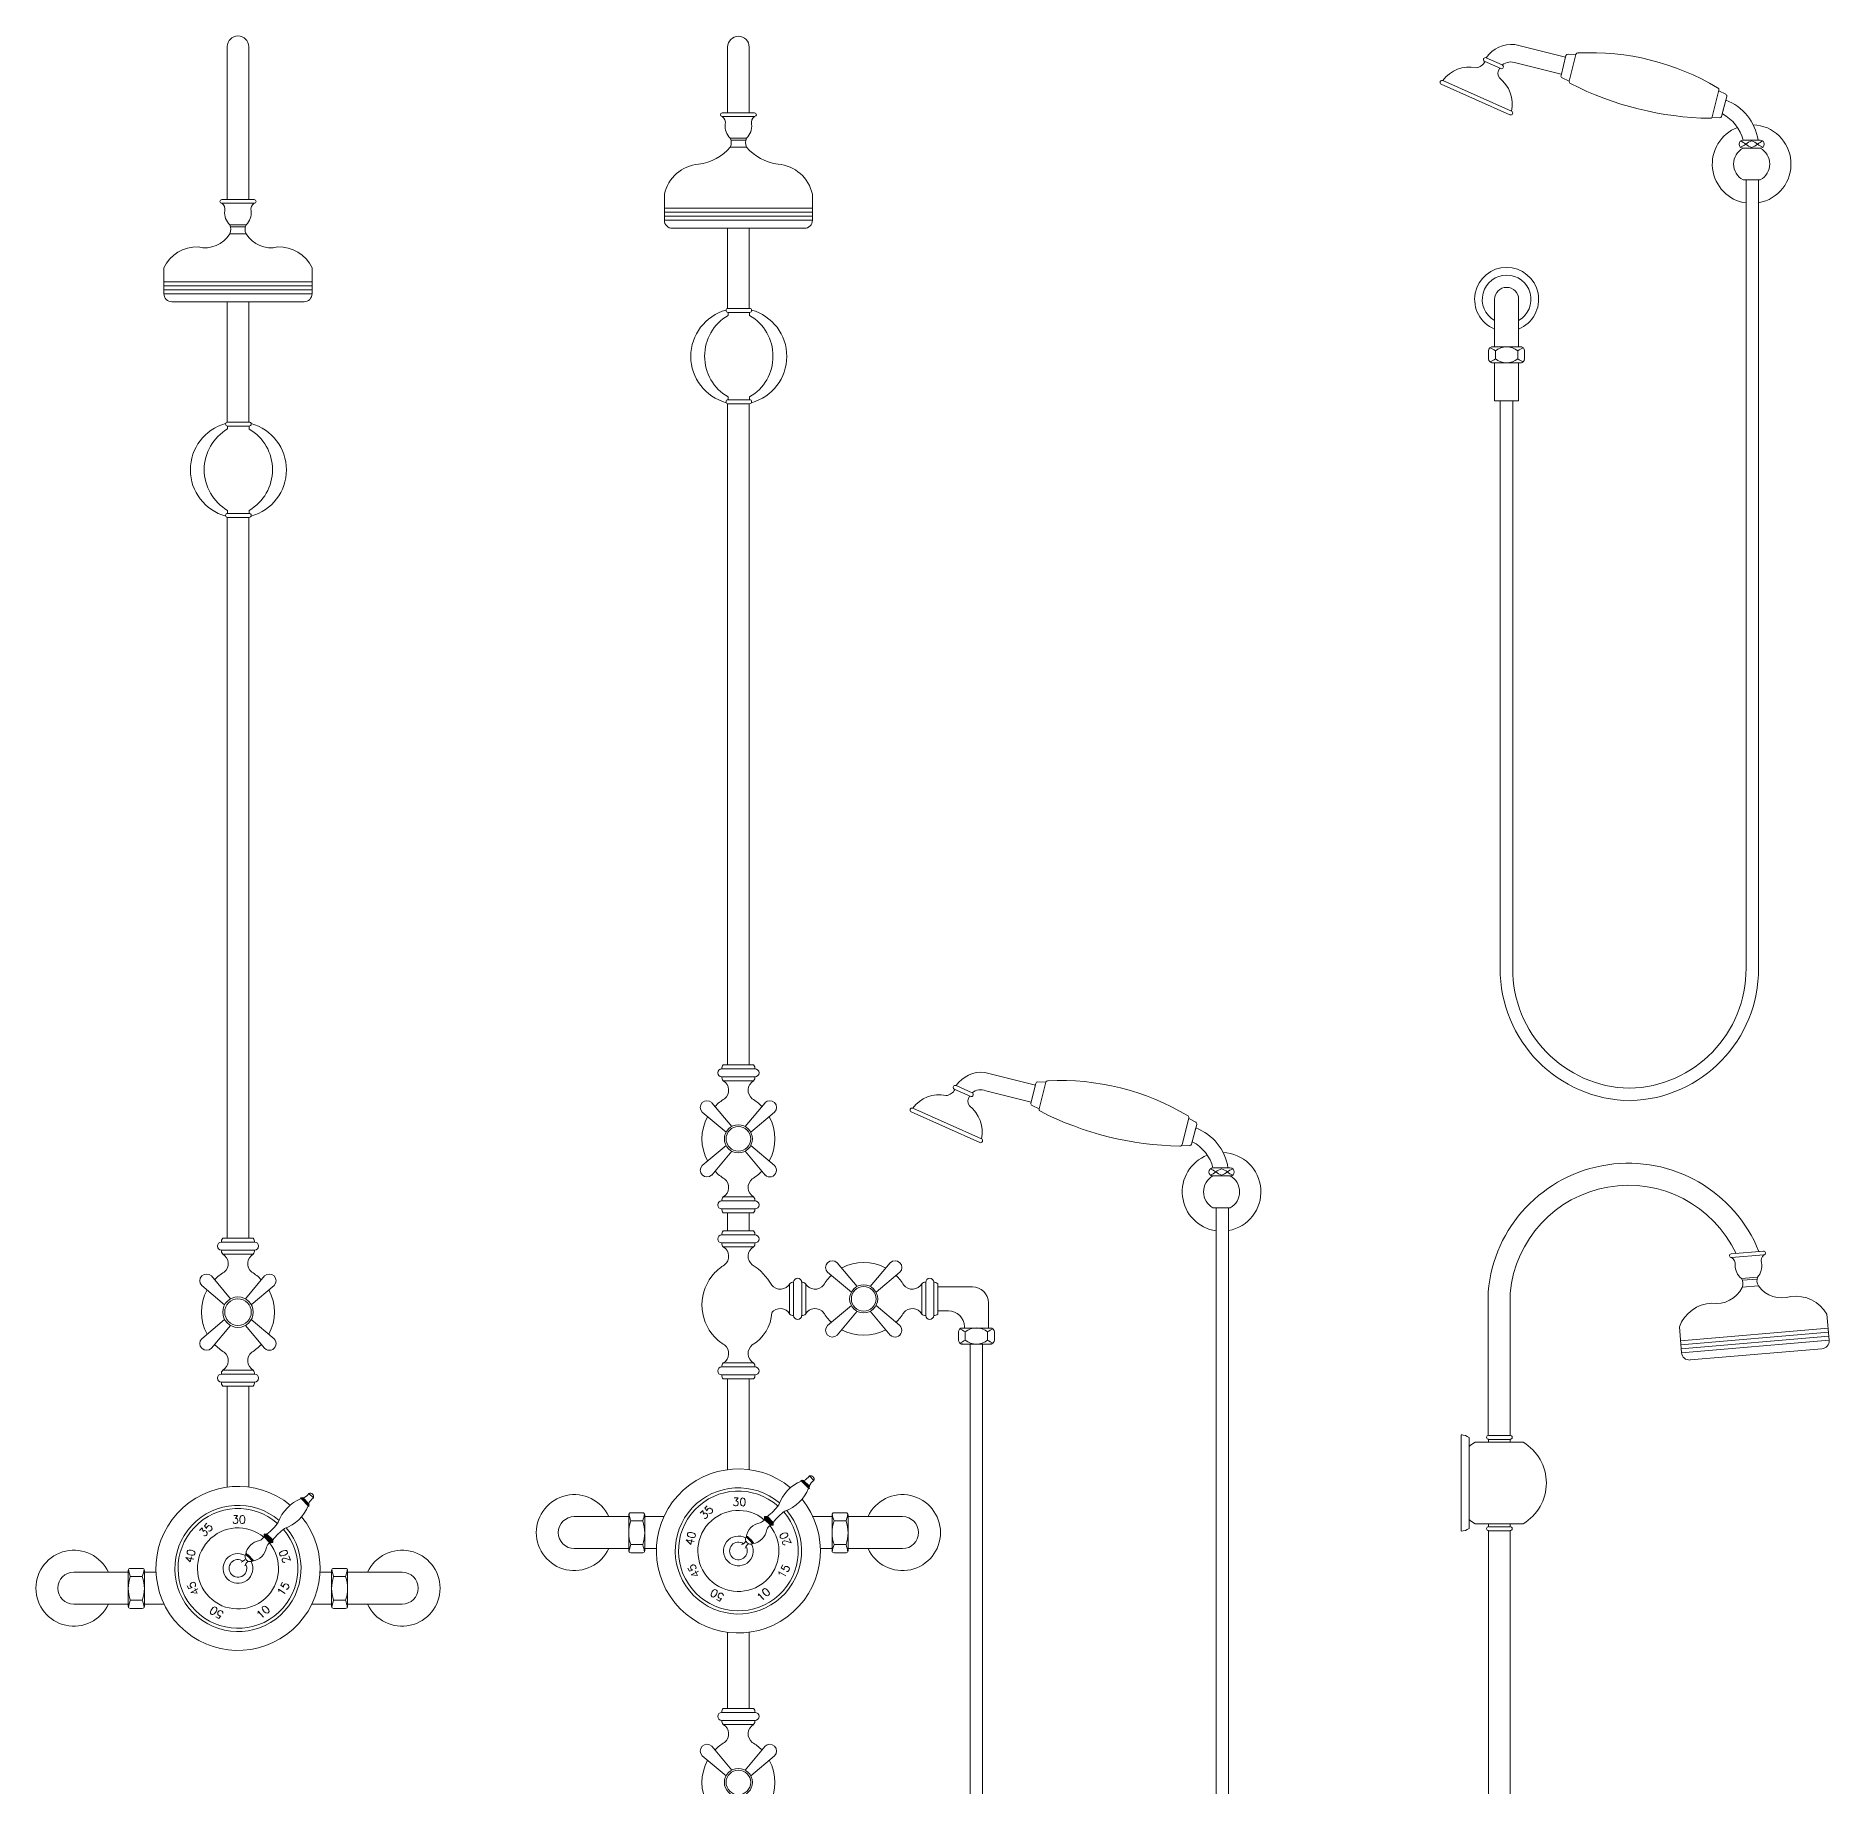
# Model space of a CAD drawing. Header units: centimetres. Extents: x 177 to 329, y -21 to 132.
# Drawn here: x 257 to 329.3, y 60.2 to 130.7 of the extents above; entities that cross this region are included whole.
import ezdxf

# ---------------------------------------------------------------- set-up
doc = ezdxf.new("R2010")
doc.units = ezdxf.units.CM
doc.header["$LTSCALE"] = 2.54
doc.layers.get('0').update_dxf_attribs({"lineweight": 18})
doc.styles.add('Txt', font='txt_____.ttf')

# ---------------------------------------------------------------- blocks, each defined once
blk = doc.blocks.new('Group-11')
at = {"linetype": 'Continuous'}
for p, q in [((121.245, 118.721), (121.245, 112.558)), ((122.116, 118.721), (122.116, 112.558)), ((121.028, 112.558), (122.334, 112.558)), ((121.028, 112.409), (122.334, 112.409)), ((121.354, 111.536), (122.007, 111.536)), ((121.382, 111.462), (121.979, 111.462)), ((121.354, 111.18), (122.007, 111.18)), ((118.697, 109.809), (118.697, 108.761)), ((118.697, 109.245), (124.665, 109.245)), ((124.665, 109.809), (124.665, 108.761)), ((118.697, 109.083), (124.665, 109.083)), ((124.665, 108.922), (118.697, 108.922)), ((118.697, 108.761), (124.665, 108.761)), ((119.019, 108.438), (124.342, 108.438)), ((121.245, 108.438), (121.245, 103.586)), ((122.116, 108.438), (122.116, 103.587)), ((121.262, 103.587), (122.132, 103.587)), ((121.262, 103.426), (121.262, 103.31)), ((121.262, 103.426), (122.132, 103.426)), ((122.132, 103.426), (122.132, 103.305)), ((121.245, 99.746), (121.245, 70.688)), ((121.262, 99.906), (121.262, 100.021)), ((121.262, 99.906), (122.132, 99.906)), ((121.262, 99.744), (122.132, 99.744)), ((122.116, 99.744), (122.116, 70.688)), ((122.132, 99.906), (122.132, 100.027)), ((121.011, 70.527), (122.351, 70.527)), ((121.011, 70.204), (122.351, 70.204)), ((121.068, 70.688), (122.293, 70.688)), ((121.068, 70.043), (122.293, 70.043)), ((120.223, 68.778), (121.144, 68.005)), ((120.608, 69.163), (121.381, 68.241)), ((122.754, 69.163), (121.981, 68.241)), ((123.139, 68.778), (122.217, 68.005)), ((120.223, 66.632), (121.144, 67.405)), ((123.139, 66.632), (122.217, 67.405)), ((120.608, 66.247), (121.381, 67.168)), ((122.754, 66.247), (121.981, 67.168)), ((121.011, 65.205), (122.351, 65.205)), ((121.068, 65.366), (122.293, 65.366)), ((121.011, 64.883), (122.351, 64.883)), ((121.068, 64.721), (122.293, 64.721)), ((121.245, 64.721), (121.245, 60.65)), ((122.116, 64.721), (122.116, 60.65)), ((124.538, 59.873), (124.198, 60.213)), ((124.539, 59.928), (124.253, 60.214)), ((124.541, 59.983), (124.308, 60.216)), ((124.722, 60.217), (124.542, 60.397)), ((122.968, 58.411), (122.736, 58.643)), ((123.024, 58.412), (122.737, 58.699)), ((123.079, 58.414), (122.739, 58.754)), ((123.079, 58.414), (122.739, 58.754)), ((123.081, 58.469), (122.794, 58.756)), ((123.082, 58.525), (122.85, 58.757)), ((117.262, 57.221), (115.068, 57.221)), ((117.262, 57.294), (117.262, 55.843)), ((117.342, 57.375), (117.826, 57.375)), ((117.907, 57.294), (117.907, 55.843)), ((118.378, 57.221), (117.907, 57.221)), ((124.984, 57.221), (125.455, 57.221)), ((125.455, 57.294), (125.455, 55.843)), ((126.019, 57.375), (125.535, 57.375)), ((126.1, 57.294), (126.1, 55.843)), ((126.1, 57.221), (128.294, 57.221)), ((117.342, 57.046), (117.826, 57.046)), ((126.019, 57.046), (125.535, 57.046)), ((117.262, 55.931), (115.068, 55.931)), ((117.342, 56.091), (117.826, 56.091)), ((117.342, 55.762), (117.826, 55.762)), ((118.705, 55.931), (117.907, 55.931)), ((124.656, 55.931), (125.455, 55.931)), ((126.019, 56.091), (125.535, 56.091)), ((126.019, 55.762), (125.535, 55.762)), ((126.1, 55.931), (128.294, 55.931))]:
    blk.add_line(p, q, dxfattribs=at)
for radius in [0.615, 0.536]:
    blk.add_circle((121.681, 67.705), radius, dxfattribs=at)
for centre, radius, start, end in [((121.681, 118.721), 0.435, 0, 180), ((121.028, 112.484), 0.0746, 90, 270), ((120.874, 112.171), 0.283, 344.95106, 57.12961), ((121.816, 112.025), 0.673, 173.80831, 226.60811), ((121.545, 112.025), 0.673, 313.39189, 6.19169), ((122.487, 112.171), 0.283, 122.87039, 195.04894), ((122.334, 112.484), 0.0746, 270, 90), ((120.99, 111.358), 0.405, 333.9445, 26.0555), ((122.371, 111.358), 0.405, 153.9445, 206.0555), ((120.016, 109.189), 1.457, 87.4711, 154.82825), ((120.352, 111.781), 1.168, 256.50718, 329.04233), ((123.009, 111.781), 1.168, 210.95767, 283.49282), ((123.346, 109.189), 1.457, 25.17175, 92.5289), ((119.019, 108.761), 0.323, 180, 270), ((124.342, 108.761), 0.323, 270, 0), ((121.697, 101.661), 1.935, 105.38506, 254.73666), ((121.262, 103.507), 0.0806, 90, 270), ((122.132, 103.507), 0.0806, 270, 90), ((121.697, 101.661), 1.935, 285.26334, 74.61494), ((122.226, 101.666), 1.906, 120.38343, 239.61657), ((121.177, 101.666), 1.897, 300.22291, 59.77709), ((121.262, 99.825), 0.0806, 90, 270), ((122.132, 99.825), 0.0806, 270, 90), ((121.011, 70.366), 0.161, 90, 270), ((121.226, 70.541), 0.215, 137.07774, 183.88102), ((121.226, 70.19), 0.215, 176.11898, 222.92226), ((122.136, 70.541), 0.215, 356.11898, 42.92226), ((122.136, 70.19), 0.215, 317.07774, 3.88102), ((122.351, 70.366), 0.161, 270, 90), ((120.851, 69.662), 0.439, 308.58673, 60.29929), ((122.511, 69.662), 0.439, 119.70071, 231.41327), ((122.097, 67.705), 1.885, 121.08516, 136.2157), ((121.264, 67.705), 1.885, 43.7843, 58.91484), ((122.097, 67.705), 1.885, 151.72404, 208.27596), ((121.264, 67.705), 1.885, 331.72404, 28.27596), ((122.097, 67.705), 1.885, 223.7843, 238.91484), ((120.851, 65.747), 0.439, 299.70071, 51.41327), ((122.511, 65.747), 0.439, 128.58673, 240.29929), ((121.264, 67.705), 1.885, 301.08516, 316.2157), ((121.011, 65.044), 0.161, 90, 270), ((121.226, 65.22), 0.215, 137.07774, 183.88102), ((122.136, 65.22), 0.215, 356.11898, 42.92226), ((122.351, 65.044), 0.161, 270, 90), ((121.226, 64.868), 0.215, 176.11898, 222.92226), ((122.136, 64.868), 0.215, 317.07774, 3.88102), ((121.681, 57.373), 3.306, 50.48147, 39.09501), ((124.814, 58.698), 1.6, 111.6285, 160.50203), ((124.227, 60.154), 0.0655, 66.46083, 116.5183), ((124.282, 60.156), 0.0655, 66.46083, 116.5183), ((124.132, 60.67), 0.493, 291.53068, 326.32562), ((124.995, 59.807), 0.493, 123.67438, 158.46932), ((124.592, 60.267), 0.139, 339.06067, 110.93933), ((121.681, 57.373), 2.544, 49.46343, 40.00982), ((121.681, 57.373), 2.414, 48.74879, 40.68275), ((123.023, 60.489), 1.6, 289.49797, 338.3715), ((124.479, 59.902), 0.0655, 333.4817, 23.53917), ((124.481, 59.957), 0.0655, 333.4817, 23.53917), ((121.681, 57.373), 1.634, 50.27139, 38.888), ((122.368, 58.917), 0.459, 294.8982, 323.36438), ((122.796, 58.67), 0.0655, 153.4817, 203.53917), ((122.797, 58.725), 0.0655, 153.4817, 203.53917), ((122.768, 58.696), 0.0655, 66.46083, 116.5183), ((122.823, 58.697), 0.0655, 66.46083, 116.5183), ((121.328, 60.674), 2.448, 308.44055, 323.91001), ((124.999, 57.003), 2.448, 126.08999, 141.55945), ((115.068, 56.576), 1.532, 24.90106, 335.09894), ((121.681, 57.373), 0.6, 60.36568, 27.60037), ((122.169, 57.844), 0.199, 154.16281, 295.83719), ((122.654, 57.838), 0.669, 97.97828, 172.02172), ((121.099, 56.774), 1.461, 37.62841, 52.37159), ((121.115, 56.79), 1.461, 37.01695, 52.98305), ((121.133, 56.808), 1.461, 36.41438, 53.58562), ((122.163, 58.329), 0.669, 277.97828, 352.02172), ((123.242, 58.043), 0.459, 126.63562, 155.1018), ((122.995, 58.471), 0.0655, 246.46083, 296.5183), ((123.05, 58.472), 0.0655, 246.46083, 296.5183), ((123.021, 58.443), 0.0655, 333.4817, 23.53917), ((123.022, 58.498), 0.0655, 333.4817, 23.53917), ((128.294, 56.576), 1.532, 204.90106, 155.09894), ((115.068, 56.576), 0.645, 90, 270), ((117.342, 57.294), 0.0806, 90, 180), ((118.718, 57.524), 1.457, 187.40534, 199.155), ((117.826, 57.294), 0.0806, 0, 90), ((116.45, 57.524), 1.457, 340.845, 352.59466), ((121.681, 57.373), 0.357, 54.82546, 30.20277), ((121.722, 57.913), 0.297, 286.42661, 331.83679), ((122.247, 57.404), 0.297, 119.91826, 165.32844), ((125.535, 57.294), 0.0806, 90, 180), ((126.911, 57.524), 1.457, 187.40534, 199.155), ((126.019, 57.294), 0.0806, 0, 90), ((124.643, 57.524), 1.457, 340.845, 352.59466), ((128.294, 56.576), 0.645, 270, 90), ((118.718, 56.569), 1.457, 160.845, 199.155), ((116.45, 56.569), 1.457, 340.845, 19.155), ((126.911, 56.569), 1.457, 160.845, 199.155), ((124.643, 56.569), 1.457, 340.845, 19.155), ((117.342, 55.843), 0.0806, 180, 270), ((118.718, 55.613), 1.457, 160.845, 172.59466), ((116.45, 55.613), 1.457, 7.40534, 19.155), ((117.826, 55.843), 0.0806, 270, 0), ((125.535, 55.843), 0.0806, 180, 270), ((126.911, 55.613), 1.457, 160.845, 172.59466), ((124.643, 55.613), 1.457, 7.40534, 19.155), ((126.019, 55.843), 0.0806, 270, 0)]:
    blk.add_arc(centre, radius, start, end, dxfattribs=at)
for centre, start, end in [((120.415, 68.97), 45, 225), ((122.946, 68.97), 315, 135), ((120.415, 66.439), 135, 315), ((122.946, 66.439), 225, 45)]:
    blk.add_arc(centre, 0.272, start, end)
at = {"char_height": 0.3226, "attachment_point": 1, "line_spacing_factor": 1.059182, "style": 'Txt'}
for s, insert, rotation in [('{\\C7;\\l30}', (121.444, 59.509), 359.58898), ('{\\C7;\\l35}', (120.087, 58.847), 45.65602), ('{\\C7;\\l40}', (119.541, 57.643), 77.1942), ('{\\C7;\\l20}', (123.517, 57.543), 111.50245), ('{\\C7;\\l45}', (119.865, 56.245), 117.7732), ('{\\C7;\\l15}', (123.232, 56.4), 59.68159), ('{\\C7;\\l50}', (120.972, 55.312), 148.74571), ('{\\C7;\\l10}', (122.38, 55.547), 42.5916)]:
    blk.add_mtext(s, dxfattribs=dict(at, insert=insert, rotation=rotation))
blk = doc.blocks.new('Group-13')
at = {"linetype": 'Continuous'}
for p, q in [((141.413, 118.704), (141.413, 116.053)), ((142.284, 118.704), (142.284, 116.053)), ((142.502, 116.053), (141.196, 116.053)), ((142.502, 115.903), (141.196, 115.903)), ((142.175, 115.03), (141.522, 115.03)), ((142.147, 114.956), (141.55, 114.956)), ((142.175, 114.674), (141.522, 114.674)), ((138.865, 112.768), (138.865, 111.72)), ((144.832, 112.768), (144.832, 111.72)), ((144.832, 112.204), (138.865, 112.204)), ((144.832, 112.043), (138.865, 112.043)), ((138.865, 111.881), (144.832, 111.881)), ((144.832, 111.72), (138.865, 111.72)), ((144.51, 111.397), (139.187, 111.397)), ((141.413, 111.397), (141.413, 108.167)), ((142.284, 111.397), (142.284, 108.169)), ((141.43, 108.169), (142.3, 108.169)), ((141.43, 108.007), (141.43, 107.892)), ((141.43, 108.007), (142.3, 108.007)), ((142.3, 108.007), (142.3, 107.886)), ((141.413, 104.327), (141.413, 77.675)), ((141.43, 104.487), (141.43, 104.603)), ((141.43, 104.487), (142.3, 104.487)), ((141.43, 104.326), (142.3, 104.326)), ((142.284, 104.326), (142.284, 77.675)), ((142.3, 104.487), (142.3, 104.608)), ((141.179, 77.513), (142.519, 77.513)), ((141.236, 77.675), (142.461, 77.675)), ((151.775, 77.371), (153.823, 76.86)), ((141.179, 77.191), (142.519, 77.191)), ((141.236, 77.029), (142.461, 77.029)), ((150.547, 76.696), (151.212, 76.4)), ((150.623, 76.839), (151.269, 76.551)), ((151.822, 76.631), (153.651, 76.174)), ((153.639, 76.124), (153.839, 76.926)), ((153.921, 76.987), (154.235, 76.971)), ((153.967, 75.898), (154.235, 76.971)), ((140.776, 76.149), (141.582, 75.189)), ((142.922, 76.149), (142.116, 75.189)), ((148.879, 75.921), (151.643, 74.69)), ((153.967, 75.898), (153.683, 76.032)), ((140.391, 75.764), (141.351, 74.958)), ((143.307, 75.764), (142.346, 74.958)), ((148.814, 75.774), (151.578, 74.543)), ((159.737, 74.458), (160.004, 75.531)), ((160.279, 75.367), (159.997, 75.505)), ((160.11, 74.476), (160.321, 75.274)), ((160.279, 75.134), (160.141, 74.572)), ((140.391, 73.618), (141.351, 74.424)), ((140.776, 73.233), (141.582, 74.194)), ((142.922, 73.233), (142.116, 74.194)), ((143.307, 73.618), (142.346, 74.424)), ((159.727, 74.435), (160.026, 74.416)), ((160.814, 73.355), (160.814, 73.357)), ((160.814, 73.355), (160.814, 73.354)), ((161.322, 73.518), (160.975, 73.518)), ((160.975, 73.518), (161.322, 73.518)), ((160.975, 73.518), (161.322, 73.518)), ((160.975, 73.193), (161.322, 73.193)), ((161.088, 73.355), (161.088, 73.357)), ((161.088, 73.355), (161.088, 73.354)), ((161.67, 73.193), (161.104, 73.193)), ((161.67, 73.193), (161.104, 73.193)), ((161.104, 73.193), (161.67, 73.193)), ((161.322, 73.518), (161.153, 73.518)), ((161.193, 73.193), (161.322, 73.193)), ((161.67, 73.518), (161.322, 73.518)), ((161.67, 73.518), (161.322, 73.518)), ((161.322, 73.518), (161.67, 73.518)), ((161.322, 73.518), (161.491, 73.518)), ((161.452, 73.193), (161.322, 73.193)), ((161.557, 73.355), (161.557, 73.357)), ((161.557, 73.355), (161.557, 73.354)), ((161.831, 73.355), (161.831, 73.357)), ((161.831, 73.355), (161.831, 73.354)), ((141.236, 72.353), (142.461, 72.353)), ((141.179, 72.192), (142.519, 72.192)), ((141.179, 71.869), (142.519, 71.869)), ((141.236, 71.708), (142.461, 71.708)), ((141.413, 71.708), (141.413, 70.978)), ((142.284, 71.708), (142.284, 70.978)), ((160.975, 71.914), (161.322, 71.914)), ((161.098, 62.875), (161.098, 71.914)), ((161.67, 71.914), (161.322, 71.914)), ((161.602, 62.875), (161.602, 71.914)), ((141.236, 70.978), (142.461, 70.978)), ((141.179, 70.817), (142.519, 70.817)), ((141.179, 70.495), (142.519, 70.495)), ((141.236, 70.333), (142.461, 70.333)), ((145.825, 69.698), (146.631, 68.737)), ((147.971, 69.698), (147.165, 68.737)), ((143.915, 68.852), (143.915, 67.627)), ((143.915, 68.852), (143.915, 67.627)), ((144.076, 68.91), (144.076, 67.57)), ((144.399, 68.91), (144.399, 67.57)), ((144.56, 68.852), (144.56, 67.627)), ((145.44, 69.313), (146.401, 68.507)), ((148.356, 69.313), (147.396, 68.507)), ((149.236, 68.852), (149.236, 67.627)), ((149.398, 68.91), (149.398, 67.57)), ((149.72, 68.91), (149.72, 67.57)), ((149.882, 68.852), (149.882, 67.627)), ((149.882, 68.723), (151.279, 68.723)), ((149.882, 68.723), (149.882, 67.756)), ((145.44, 67.167), (146.401, 67.973)), ((148.356, 67.167), (147.396, 67.973)), ((151.924, 67.065), (151.924, 68.078)), ((145.825, 66.782), (146.631, 67.742)), ((147.971, 66.782), (147.165, 67.742)), ((149.882, 67.756), (150.311, 67.756)), ((150.714, 66.582), (150.714, 66.904)), ((152.039, 67.065), (150.841, 67.065)), ((150.875, 67.065), (152.005, 67.065)), ((150.875, 67.065), (152.005, 67.065)), ((150.956, 67.065), (150.956, 67.111)), ((150.988, 66.582), (150.988, 66.904)), ((151.827, 67.065), (151.053, 67.065)), ((151.892, 66.582), (151.892, 66.904)), ((152.167, 66.582), (152.167, 66.904)), ((150.827, 66.42), (152.053, 66.42)), ((150.956, 66.42), (151.924, 66.42)), ((151.187, 62.875), (151.187, 66.42)), ((151.691, 62.875), (151.691, 66.42)), ((141.179, 65.496), (142.519, 65.496)), ((141.179, 65.173), (142.519, 65.173)), ((141.236, 65.657), (142.461, 65.657)), ((141.236, 65.012), (142.461, 65.012)), ((141.413, 65.012), (141.413, 61.356)), ((142.284, 65.012), (142.284, 61.356)), ((151.187, 39.748), (151.187, 62.875)), ((151.691, 39.748), (151.691, 62.875)), ((161.098, 39.748), (161.098, 62.875)), ((161.602, 39.748), (161.602, 62.875)), ((144.706, 60.578), (144.366, 60.919)), ((144.707, 60.634), (144.421, 60.92)), ((144.709, 60.689), (144.476, 60.921)), ((144.89, 60.923), (144.71, 61.102)), ((137.43, 59.462), (135.236, 59.462)), ((137.43, 59.535), (137.43, 58.084)), ((137.51, 59.616), (137.994, 59.616)), ((137.51, 59.288), (137.994, 59.288)), ((138.075, 59.535), (138.075, 58.084)), ((138.846, 59.462), (138.075, 59.462)), ((143.136, 59.117), (142.904, 59.349)), ((143.192, 59.118), (142.905, 59.404)), ((143.247, 59.119), (142.907, 59.46)), ((143.247, 59.119), (142.907, 59.46)), ((143.249, 59.175), (142.962, 59.461)), ((143.25, 59.23), (143.018, 59.463)), ((144.852, 59.462), (145.623, 59.462)), ((145.623, 59.535), (145.623, 58.084)), ((146.187, 59.616), (145.703, 59.616)), ((146.187, 59.288), (145.703, 59.288)), ((146.268, 59.535), (146.268, 58.084)), ((146.268, 59.462), (148.462, 59.462)), ((137.43, 58.172), (135.236, 58.172)), ((137.51, 58.332), (137.994, 58.332)), ((137.51, 58.003), (137.994, 58.003)), ((138.543, 58.172), (138.075, 58.172)), ((145.154, 58.172), (145.623, 58.172)), ((146.187, 58.332), (145.703, 58.332)), ((146.187, 58.003), (145.703, 58.003)), ((146.268, 58.172), (148.462, 58.172)), ((141.413, 54.801), (141.413, 51.729)), ((142.284, 54.801), (142.284, 51.729)), ((141.179, 51.568), (142.519, 51.568)), ((141.236, 51.729), (142.461, 51.729)), ((141.179, 51.245), (142.519, 51.245)), ((141.236, 51.084), (142.461, 51.084)), ((140.776, 50.204), (141.582, 49.243)), ((142.922, 50.204), (142.116, 49.243)), ((140.391, 49.819), (141.351, 49.013)), ((143.307, 49.819), (142.346, 49.013))]:
    blk.add_line(p, q, dxfattribs=at)
for centre, radius in [((141.849, 74.691), 0.565), ((141.849, 74.691), 0.497), ((146.898, 68.24), 0.565), ((146.898, 68.24), 0.497), ((141.849, 48.746), 0.565), ((141.849, 48.746), 0.497)]:
    blk.add_circle(centre, radius, dxfattribs=at)
for centre, radius, start, end in [((141.849, 118.704), 0.435, 0, 180), ((141.196, 115.978), 0.0746, 90, 270), ((141.042, 115.665), 0.283, 344.95106, 57.12961), ((142.655, 115.665), 0.283, 122.87039, 195.04894), ((142.502, 115.978), 0.0746, 270, 90), ((141.984, 115.519), 0.673, 173.80831, 226.60811), ((141.158, 114.852), 0.405, 333.9445, 26.0555), ((142.539, 114.852), 0.405, 153.9445, 206.0555), ((141.713, 115.519), 0.673, 313.39189, 6.19169), ((140.026, 115.916), 1.944, 276.54502, 320.31368), ((143.671, 115.916), 1.944, 219.68632, 263.45498), ((140.381, 112.438), 1.552, 94.93044, 167.71811), ((143.316, 112.438), 1.552, 12.28189, 85.06956), ((139.187, 111.72), 0.323, 180, 270), ((144.51, 111.72), 0.323, 270, 0), ((141.865, 106.236), 1.935, 105.42468, 254.83275), ((142.394, 106.242), 1.906, 120.38362, 239.61638), ((141.43, 108.088), 0.0806, 90, 270), ((141.865, 106.236), 1.935, 86.84552, 93.15448), ((142.3, 108.088), 0.0806, 270, 90), ((141.336, 106.242), 1.906, 300.38362, 59.61638), ((141.865, 106.236), 1.935, 285.16725, 74.57532), ((141.43, 104.406), 0.0806, 90, 270), ((142.3, 104.406), 0.0806, 270, 90), ((141.179, 77.352), 0.161, 90, 270), ((141.394, 77.528), 0.215, 137.07774, 183.88102), ((142.304, 77.528), 0.215, 356.11898, 42.92226), ((142.519, 77.352), 0.161, 270, 90), ((151.655, 76.119), 1.258, 84.50795, 145.11015), ((141.394, 77.176), 0.215, 176.11898, 222.92226), ((141.019, 76.649), 0.439, 308.58673, 60.29929), ((142.679, 76.649), 0.439, 119.70071, 231.41327), ((142.304, 77.176), 0.215, 317.07774, 3.88102), ((150.149, 76.92), 0.491, 277.61582, 331.05015), ((150.589, 76.765), 0.0809, 65.30108, 238.50345), ((151.618, 76.088), 0.58, 69.35525, 127.04623), ((153.917, 76.906), 0.0806, 87.15769, 165.98747), ((154.313, 76.952), 0.0806, 75.98747, 165.98747), ((154.838, 67.11), 9.933, 59.0563, 92.91863), ((142.265, 74.691), 1.885, 121.08516, 136.2157), ((141.432, 74.691), 1.885, 43.7843, 58.91484), ((148.846, 75.848), 0.0806, 65.98747, 245.98747), ((149.93, 75.178), 1.287, 77.27607, 144.72002), ((151.418, 76.213), 0.322, 140.39636, 216.18124), ((150.339, 74.97), 1.334, 347.8564, 52.14235), ((151.236, 76.477), 0.0809, 252.89178, 66.09415), ((153.717, 76.105), 0.0806, 165.98747, 244.81724), ((154.045, 75.879), 0.0806, 165.98747, 255.98747), ((142.265, 74.691), 1.885, 151.72404, 208.27596), ((141.432, 74.691), 1.885, 331.72404, 28.27596), ((159.83, 87.114), 12.716, 242.83872, 269.13621), ((159.926, 75.551), 0.0806, 345.98747, 75.98747), ((160.243, 75.295), 0.0806, 345.14221, 63.97198), ((151.61, 74.616), 0.0806, 245.98747, 65.98747), ((159.658, 74.478), 0.0806, 255.98747, 345.98747), ((160.032, 74.496), 0.0806, 266.31244, 345.14221), ((159.405, 73.132), 1.616, 13.79698, 62.92804), ((159.556, 73.219), 2.046, 8.39291, 69.31012), ((161.322, 72.553), 1.586, 111.23484, 261.85948), ((161.322, 72.553), 1.586, 280.1541, 87.77526), ((142.265, 74.691), 1.885, 223.7843, 238.91484), ((141.019, 72.734), 0.439, 299.70071, 51.41327), ((142.679, 72.734), 0.439, 128.58673, 240.29929), ((141.432, 74.691), 1.885, 301.08516, 316.2157), ((161.322, 72.553), 0.728, 118.49442, 241.50558), ((160.975, 73.357), 0.161, 90, 180), ((160.975, 73.354), 0.161, 180, 270), ((160.636, 72.803), 0.715, 50.74183, 70.89899), ((160.636, 73.908), 0.715, 289.10101, 309.25817), ((161.54, 72.803), 0.715, 107.74736, 129.25817), ((161.54, 73.908), 0.715, 230.74183, 252.25264), ((161.104, 72.803), 0.715, 50.74183, 72.25264), ((161.104, 73.908), 0.715, 287.74736, 309.25817), ((162.009, 72.803), 0.715, 109.10101, 129.25817), ((162.009, 73.908), 0.715, 230.74183, 250.89899), ((161.67, 73.357), 0.161, 0, 90), ((161.67, 73.354), 0.161, 270, 0), ((161.322, 72.553), 0.728, 298.49442, 61.50558), ((141.394, 72.206), 0.215, 137.07774, 183.88102), ((142.304, 72.206), 0.215, 356.11898, 42.92226), ((141.179, 72.03), 0.161, 90, 270), ((141.394, 71.855), 0.215, 176.11898, 222.92226), ((142.304, 71.855), 0.215, 317.07774, 3.88102), ((142.519, 72.03), 0.161, 270, 90), ((141.394, 70.832), 0.215, 137.07774, 183.88102), ((142.304, 70.832), 0.215, 356.11898, 42.92226), ((141.179, 70.656), 0.161, 90, 270), ((141.394, 70.48), 0.215, 176.11898, 222.92226), ((141.019, 69.952), 0.439, 308.58673, 60.29929), ((142.679, 69.952), 0.439, 119.70071, 231.41327), ((142.304, 70.48), 0.215, 317.07774, 3.88102), ((142.519, 70.656), 0.161, 270, 90), ((142.265, 67.995), 1.885, 121.08516, 136.2157), ((141.193, 67.652), 2.303, 29.79888, 58.22796), ((146.898, 67.823), 1.885, 61.72404, 118.27596), ((142.265, 67.995), 1.885, 136.2157, 223.7843), ((143.534, 69.07), 0.439, 218.58673, 330.29929), ((144.061, 68.695), 0.215, 86.11898, 132.92226), ((144.237, 68.91), 0.161, 0, 180), ((144.413, 68.695), 0.215, 47.07774, 93.88102), ((144.941, 69.07), 0.439, 209.70071, 321.41327), ((146.898, 67.823), 1.885, 133.7843, 148.91484), ((146.898, 67.823), 1.885, 31.08516, 46.2157), ((148.855, 69.07), 0.439, 218.58673, 330.29929), ((149.383, 68.695), 0.215, 86.11898, 132.92226), ((149.559, 68.91), 0.161, 0, 180), ((149.735, 68.695), 0.215, 47.07774, 93.88102), ((151.279, 68.078), 0.645, 0, 90), ((141.599, 67.755), 1.594, 300.39236, 357.3985), ((143.534, 67.41), 0.439, 29.70071, 141.41327), ((144.061, 67.785), 0.215, 227.07774, 273.88102), ((144.237, 67.57), 0.161, 180, 0), ((144.413, 67.785), 0.215, 266.11898, 312.92226), ((144.941, 67.41), 0.439, 38.58673, 150.29929), ((146.898, 68.656), 1.885, 211.08516, 226.2157), ((146.898, 68.656), 1.885, 313.7843, 328.91484), ((148.855, 67.41), 0.439, 29.70071, 141.41327), ((149.383, 67.785), 0.215, 227.07774, 273.88102), ((149.559, 67.57), 0.161, 180, 0), ((149.735, 67.785), 0.215, 266.11898, 312.92226), ((150.311, 67.111), 0.645, 360, 90), ((142.265, 67.995), 1.885, 223.7843, 238.91484), ((146.898, 68.656), 1.885, 241.72404, 298.27596), ((150.875, 66.904), 0.161, 90, 180), ((150.875, 66.582), 0.161, 180, 270), ((150.536, 66.351), 0.715, 50.74183, 70.89899), ((150.536, 67.135), 0.715, 289.10101, 309.25817), ((151.44, 66.351), 0.715, 50.74183, 129.25817), ((151.44, 67.135), 0.715, 230.74183, 309.25817), ((152.345, 66.351), 0.715, 109.10101, 129.25817), ((152.345, 67.135), 0.715, 230.74183, 250.89899), ((152.005, 66.904), 0.161, 0, 90), ((152.005, 66.582), 0.161, 270, 0), ((141.019, 66.038), 0.439, 299.70071, 51.41327), ((142.679, 66.038), 0.439, 128.58673, 240.29929), ((141.179, 65.334), 0.161, 90, 270), ((141.394, 65.51), 0.215, 137.07774, 183.88102), ((141.394, 65.158), 0.215, 176.11898, 222.92226), ((142.304, 65.51), 0.215, 356.11898, 42.92226), ((142.304, 65.158), 0.215, 317.07774, 3.88102), ((142.519, 65.334), 0.161, 270, 90), ((141.849, 58.078), 3.306, 50.48147, 39.09501), ((144.982, 59.404), 1.6, 111.6285, 160.50203), ((144.395, 60.86), 0.0655, 66.46083, 116.5183), ((144.45, 60.861), 0.0655, 66.46083, 116.5183), ((144.3, 61.376), 0.493, 291.53068, 326.32562), ((145.163, 60.512), 0.493, 123.67438, 158.46932), ((144.76, 60.972), 0.139, 339.06067, 110.93933), ((135.236, 58.817), 1.532, 24.90106, 335.09894), ((141.849, 58.078), 2.544, 49.46343, 40.00982), ((141.849, 58.078), 2.414, 48.74879, 40.68275), ((143.191, 61.195), 1.6, 289.49797, 338.3715), ((144.647, 60.607), 0.0655, 333.4817, 23.53917), ((144.649, 60.663), 0.0655, 333.4817, 23.53917), ((148.462, 58.817), 1.532, 204.90106, 155.09894), ((135.236, 58.817), 0.645, 90, 270), ((137.51, 59.535), 0.0806, 90, 180), ((138.886, 58.81), 1.457, 160.845, 199.155), ((138.886, 59.766), 1.457, 187.40534, 199.155), ((137.994, 59.535), 0.0806, 0, 90), ((136.618, 59.766), 1.457, 340.845, 352.59466), ((136.618, 58.81), 1.457, 340.845, 19.155), ((141.849, 58.078), 1.634, 50.27139, 38.888), ((142.536, 59.623), 0.459, 294.8982, 323.36438), ((142.964, 59.375), 0.0655, 153.4817, 203.53917), ((142.965, 59.431), 0.0655, 153.4817, 203.53917), ((142.936, 59.401), 0.0655, 66.46083, 116.5183), ((142.991, 59.403), 0.0655, 66.46083, 116.5183), ((141.496, 61.38), 2.448, 308.44055, 323.91001), ((145.167, 57.709), 2.448, 126.08999, 141.55945), ((145.703, 59.535), 0.0806, 90, 180), ((147.079, 58.81), 1.457, 160.845, 199.155), ((147.079, 59.766), 1.457, 187.40534, 199.155), ((146.187, 59.535), 0.0806, 0, 90), ((144.811, 59.766), 1.457, 340.845, 352.59466), ((144.811, 58.81), 1.457, 340.845, 19.155), ((148.462, 58.817), 0.645, 270, 90), ((141.849, 58.078), 0.6, 60.36568, 27.60037), ((142.337, 58.55), 0.199, 154.16281, 295.83719), ((142.822, 58.544), 0.669, 97.97828, 172.02172), ((141.266, 57.479), 1.461, 37.62841, 52.37159), ((141.283, 57.496), 1.461, 37.01695, 52.98305), ((141.301, 57.513), 1.461, 36.41438, 53.58562), ((142.331, 59.034), 0.669, 277.97828, 352.02172), ((143.41, 58.748), 0.459, 126.63562, 155.1018), ((143.163, 59.177), 0.0655, 246.46083, 296.5183), ((143.218, 59.178), 0.0655, 246.46083, 296.5183), ((143.189, 59.149), 0.0655, 333.4817, 23.53917), ((143.19, 59.204), 0.0655, 333.4817, 23.53917), ((137.51, 58.084), 0.0806, 180, 270), ((138.886, 57.854), 1.457, 160.845, 172.59466), ((136.618, 57.854), 1.457, 7.40534, 19.155), ((137.994, 58.084), 0.0806, 270, 0), ((141.849, 58.078), 0.357, 54.82546, 30.20277), ((141.89, 58.618), 0.297, 286.42661, 331.83679), ((142.415, 58.11), 0.297, 119.91826, 165.32844), ((145.703, 58.084), 0.0806, 180, 270), ((147.079, 57.854), 1.457, 160.845, 172.59466), ((144.811, 57.854), 1.457, 7.40534, 19.155), ((146.187, 58.084), 0.0806, 270, 0), ((141.179, 51.407), 0.161, 90, 270), ((141.394, 51.583), 0.215, 137.07774, 183.88102), ((142.304, 51.583), 0.215, 356.11898, 42.92226), ((142.519, 51.407), 0.161, 270, 90), ((141.394, 51.231), 0.215, 176.11898, 222.92226), ((141.019, 50.703), 0.439, 308.58673, 60.29929), ((142.679, 50.703), 0.439, 119.70071, 231.41327), ((142.304, 51.231), 0.215, 317.07774, 3.88102), ((142.265, 48.746), 1.885, 121.08516, 136.2157), ((141.432, 48.746), 1.885, 43.7843, 58.91484), ((142.265, 48.746), 1.885, 151.72404, 208.27596), ((141.432, 48.746), 1.885, 331.72404, 28.27596)]:
    blk.add_arc(centre, radius, start, end, dxfattribs=at)
for centre, start, end in [((140.583, 75.957), 45, 225), ((143.114, 75.957), 315, 135), ((140.583, 73.426), 135, 315), ((143.114, 73.426), 225, 45), ((145.633, 69.505), 45, 225), ((148.164, 69.505), 315, 135), ((145.633, 66.974), 135, 315), ((148.164, 66.974), 225, 45), ((140.583, 50.011), 45, 225), ((143.114, 50.011), 315, 135)]:
    blk.add_arc(centre, 0.272, start, end)
at = {"char_height": 0.3226, "attachment_point": 1, "line_spacing_factor": 1.059182, "style": 'Txt'}
for s, insert, rotation in [('{\\C7;\\l30}', (141.612, 60.215), 359.58898), ('{\\C7;\\l35}', (140.255, 59.553), 45.65602), ('{\\C7;\\l40}', (139.709, 58.349), 77.1942), ('{\\C7;\\l20}', (143.685, 58.248), 111.50245), ('{\\C7;\\l45}', (140.033, 56.951), 117.7732), ('{\\C7;\\l15}', (143.4, 57.105), 59.68159), ('{\\C7;\\l50}', (141.14, 56.018), 148.74571), ('{\\C7;\\l10}', (142.548, 56.252), 42.5916)]:
    blk.add_mtext(s, dxfattribs=dict(at, insert=insert, rotation=rotation))
blk = doc.blocks.new('Group-14')
at = {"linetype": 'Continuous'}
for p, q in [((181.863, 70.051), (183.164, 70.161)), ((181.875, 69.902), (183.177, 70.012)), ((182.274, 69.06), (182.925, 69.115)), ((182.304, 68.705), (182.955, 68.76)), ((182.308, 68.988), (182.903, 69.038)), ((172.066, 68.526), (172.066, 62.738)), ((172.953, 68.473), (172.953, 62.738)), ((185.718, 67.617), (185.807, 66.573)), ((179.772, 67.115), (179.86, 66.07)), ((179.819, 66.552), (185.766, 67.055)), ((179.833, 66.392), (185.779, 66.894)), ((185.793, 66.733), (179.846, 66.231)), ((179.86, 66.07), (185.807, 66.573)), ((180.209, 65.776), (185.512, 66.224)), ((170.975, 62.752), (170.975, 58.881)), ((171.023, 62.752), (170.975, 62.752)), ((171.297, 62.648), (171.297, 58.985)), ((171.542, 62.461), (173.471, 62.461)), ((172.083, 62.738), (172.953, 62.738)), ((172.083, 62.577), (172.953, 62.577)), ((172.083, 62.577), (172.083, 62.461)), ((172.953, 62.577), (172.953, 62.456)), ((171.542, 59.172), (173.471, 59.172)), ((172.083, 59.056), (172.083, 59.172)), ((172.083, 59.056), (172.953, 59.056)), ((172.083, 58.895), (172.083, 25.574)), ((172.083, 58.895), (172.953, 58.895)), ((172.953, 59.056), (172.953, 59.177)), ((172.953, 58.895), (172.953, 25.574))]:
    blk.add_line(p, q, dxfattribs=at)
for centre, radius, start, end in [((177.716, 68.038), 5.671, 21.81015, 175.06713), ((177.721, 68.032), 4.788, 25.15367, 174.71402), ((183.17, 70.086), 0.0746, 274.83117, 94.83117), ((181.869, 69.976), 0.0746, 94.83117, 274.83117), ((181.742, 69.652), 0.283, 349.78223, 61.96078), ((182.693, 69.586), 0.673, 178.63948, 231.43927), ((182.423, 69.563), 0.673, 318.22306, 11.02286), ((183.35, 69.788), 0.283, 127.70155, 199.8801), ((181.255, 69.219), 1.168, 261.33835, 333.8735), ((181.926, 68.851), 0.405, 338.77566, 30.88667), ((183.303, 68.968), 0.405, 158.77566, 210.88667), ((183.902, 69.443), 1.168, 215.78883, 288.32399), ((181.138, 66.608), 1.457, 92.30226, 159.65942), ((184.456, 66.889), 1.457, 30.00292, 97.36007), ((185.485, 66.546), 0.323, 274.83117, 4.83117), ((180.181, 66.097), 0.323, 184.83117, 274.83117), ((170.999, 62.274), 0.479, 51.41107, 92.86688), ((172.507, 60.817), 1.906, 120.38362, 129.37007), ((172.083, 62.658), 0.0806, 90, 270), ((172.953, 62.658), 0.0806, 270, 90), ((172.507, 60.817), 1.906, 300.38362, 59.61638), ((172.507, 60.817), 1.906, 230.62993, 239.61638), ((170.999, 59.359), 0.479, 267.13312, 308.58893), ((172.083, 58.976), 0.0806, 90, 270), ((172.953, 58.976), 0.0806, 270, 90)]:
    blk.add_arc(centre, radius, start, end, dxfattribs=at)
blk = doc.blocks.new('Group-15')
at = {"linetype": 'Continuous'}
for p, q in [((173.138, 118.806), (175.185, 118.295)), ((171.91, 118.131), (172.575, 117.834)), ((171.986, 118.273), (172.632, 117.985)), ((173.185, 118.065), (175.014, 117.609)), ((175.002, 117.559), (175.202, 118.36)), ((175.284, 118.421), (175.598, 118.406)), ((175.33, 117.333), (175.598, 118.406)), ((170.176, 117.208), (172.94, 115.977)), ((170.242, 117.356), (173.006, 116.124)), ((175.33, 117.333), (175.046, 117.466)), ((181.099, 115.893), (181.367, 116.966)), ((181.642, 116.802), (181.36, 116.939)), ((181.472, 115.91), (181.684, 116.708)), ((181.641, 116.568), (181.503, 116.006)), ((181.09, 115.87), (181.389, 115.85)), ((182.685, 114.952), (182.338, 114.952)), ((182.338, 114.952), (182.685, 114.952)), ((182.338, 114.952), (182.685, 114.952)), ((182.685, 114.952), (182.516, 114.952)), ((182.685, 114.952), (182.854, 114.952)), ((183.032, 114.952), (182.685, 114.952)), ((183.032, 114.952), (182.685, 114.952)), ((182.685, 114.952), (183.032, 114.952)), ((182.177, 114.79), (182.177, 114.791)), ((182.177, 114.79), (182.177, 114.789)), ((182.338, 114.627), (182.685, 114.627)), ((182.451, 114.79), (182.451, 114.791)), ((182.451, 114.79), (182.451, 114.789)), ((183.032, 114.627), (182.467, 114.627)), ((183.032, 114.627), (182.467, 114.627)), ((182.467, 114.627), (183.032, 114.627)), ((182.556, 114.627), (182.685, 114.627)), ((182.814, 114.627), (182.685, 114.627)), ((182.92, 114.79), (182.92, 114.791)), ((182.92, 114.79), (182.92, 114.789)), ((183.194, 114.79), (183.194, 114.791)), ((183.194, 114.79), (183.194, 114.789)), ((182.338, 113.348), (182.685, 113.348)), ((182.461, 81.573), (182.461, 113.348)), ((183.032, 113.348), (182.685, 113.348)), ((182.965, 81.573), (182.965, 113.348)), ((172.326, 108.533), (172.326, 106.621)), ((173.294, 108.533), (173.294, 106.621)), ((172.083, 106.46), (172.083, 106.137)), ((173.423, 106.621), (172.197, 106.621)), ((173.294, 106.621), (172.326, 106.621)), ((172.358, 106.46), (172.358, 106.137)), ((173.262, 106.46), (173.262, 106.137)), ((173.536, 106.46), (173.536, 106.137)), ((172.211, 105.976), (173.409, 105.976)), ((173.375, 105.976), (172.245, 105.976)), ((173.375, 105.976), (172.245, 105.976)), ((172.326, 105.976), (172.326, 104.439)), ((172.423, 105.976), (173.197, 105.976)), ((173.294, 105.976), (173.294, 104.439)), ((173.294, 104.439), (172.326, 104.439)), ((172.549, 81.573), (172.549, 104.439)), ((173.054, 81.573), (173.054, 104.439))]:
    blk.add_line(p, q, dxfattribs=at)
for centre, radius, start, end in [((173.018, 117.554), 1.258, 84.50795, 145.11015), ((171.293, 116.612), 1.287, 77.27607, 144.72002), ((171.511, 118.354), 0.491, 277.61582, 331.05015), ((171.952, 118.2), 0.0809, 65.30108, 238.50345), ((172.78, 117.648), 0.322, 140.39636, 216.18124), ((172.599, 117.911), 0.0809, 252.89178, 66.09415), ((172.981, 117.523), 0.58, 69.35525, 127.04623), ((175.28, 118.341), 0.0806, 87.15769, 165.98747), ((175.676, 118.386), 0.0806, 75.98747, 165.98747), ((176.201, 108.545), 9.933, 59.0563, 92.91863), ((170.209, 117.282), 0.0806, 65.98747, 245.98747), ((171.702, 116.405), 1.334, 347.8564, 52.14235), ((175.08, 117.539), 0.0806, 165.98747, 244.81724), ((175.408, 117.313), 0.0806, 165.98747, 255.98747), ((181.193, 128.548), 12.716, 242.83872, 269.13621), ((181.289, 116.985), 0.0806, 345.98747, 75.98747), ((180.918, 114.654), 2.046, 8.39291, 69.31012), ((181.606, 116.729), 0.0806, 345.14221, 63.97198), ((172.973, 116.051), 0.0806, 245.98747, 65.98747), ((181.021, 115.912), 0.0806, 255.98747, 345.98747), ((181.394, 115.931), 0.0806, 266.31244, 345.14221), ((180.768, 114.567), 1.616, 13.79698, 62.92804), ((182.685, 113.988), 1.586, 111.23484, 261.85948), ((182.338, 114.791), 0.161, 90, 180), ((181.998, 114.238), 0.715, 50.74183, 70.89899), ((182.903, 114.238), 0.715, 107.74736, 129.25817), ((182.467, 114.238), 0.715, 50.74183, 72.25264), ((182.685, 113.988), 1.586, 280.1541, 87.77526), ((183.372, 114.238), 0.715, 109.10101, 129.25817), ((183.032, 114.791), 0.161, 0, 90), ((182.685, 113.988), 0.728, 118.49442, 241.50558), ((182.338, 114.789), 0.161, 180, 270), ((181.998, 115.342), 0.715, 289.10101, 309.25817), ((182.903, 115.342), 0.715, 230.74183, 252.25264), ((182.467, 115.342), 0.715, 287.74736, 309.25817), ((183.372, 115.342), 0.715, 230.74183, 250.89899), ((183.032, 114.789), 0.161, 270, 0), ((182.685, 113.988), 0.728, 298.49442, 61.50558), ((172.81, 108.533), 1.29, 292.02431, 247.97569), ((172.81, 108.533), 0.982, 299.50943, 240.49057), ((172.81, 108.533), 0.484, 0, 180), ((172.245, 106.46), 0.161, 90, 180), ((171.905, 105.906), 0.715, 50.74183, 70.89899), ((172.81, 105.906), 0.715, 50.74183, 129.25817), ((173.714, 105.906), 0.715, 109.10101, 129.25817), ((173.375, 106.46), 0.161, 0, 90), ((172.245, 106.137), 0.161, 180, 270), ((171.905, 106.69), 0.715, 289.10101, 309.25817), ((172.81, 106.69), 0.715, 230.74183, 309.25817), ((173.714, 106.69), 0.715, 230.74183, 250.89899), ((173.375, 106.137), 0.161, 270, 0), ((177.861, 81.54), 5.312, 179.6412, 269.35167), ((177.864, 81.539), 4.81, 179.59995, 268.7306), ((177.651, 81.539), 4.81, 271.2694, 0.40005), ((177.652, 81.536), 5.309, 271.60325, 0.40183)]:
    blk.add_arc(centre, radius, start, end, dxfattribs=at)

msp = doc.modelspace()

# ---------------------------------------------------------------- block references
at = {"color": 7}
for name in ['Group-11', 'Group-13', 'Group-15', 'Group-14']:
    msp.add_blockref(name, (143.484, 11.562), dxfattribs=at)

doc.saveas('drawing.dxf')
